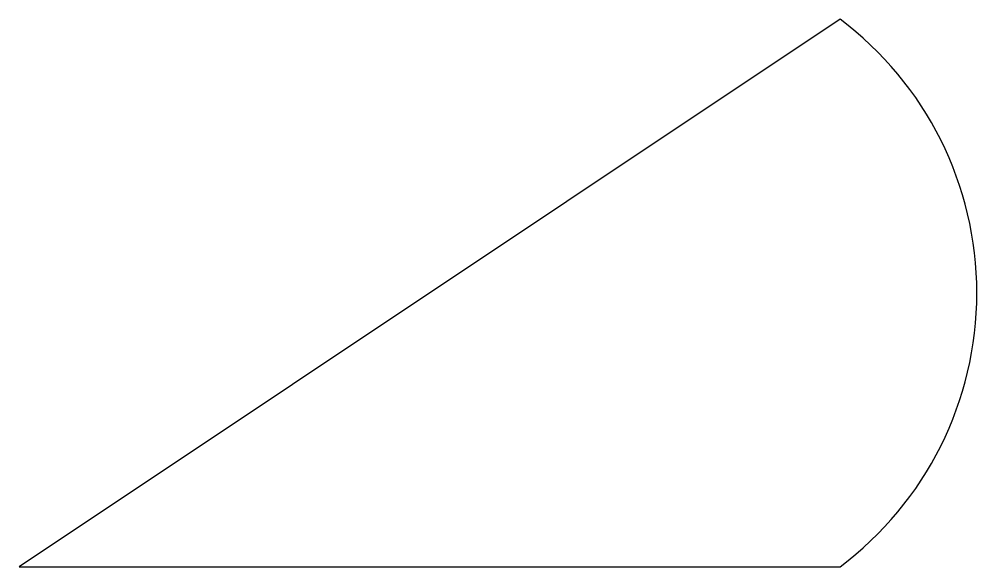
# Model space of a CAD drawing. Extents: x 0 to 3.5, y 0 to 2.
import ezdxf

# ---------------------------------------------------------------- set-up
doc = ezdxf.new("R2010")
doc.units = 0

msp = doc.modelspace()

# ---------------------------------------------------------------- linework, layer by layer
at = {"layer": 'STR-PANELS'}
msp.add_lwpolyline([(0, 0), (3, 0, 0.5), (3, 2)], format="xyb", close=True, dxfattribs=at)

doc.saveas('drawing.dxf')
